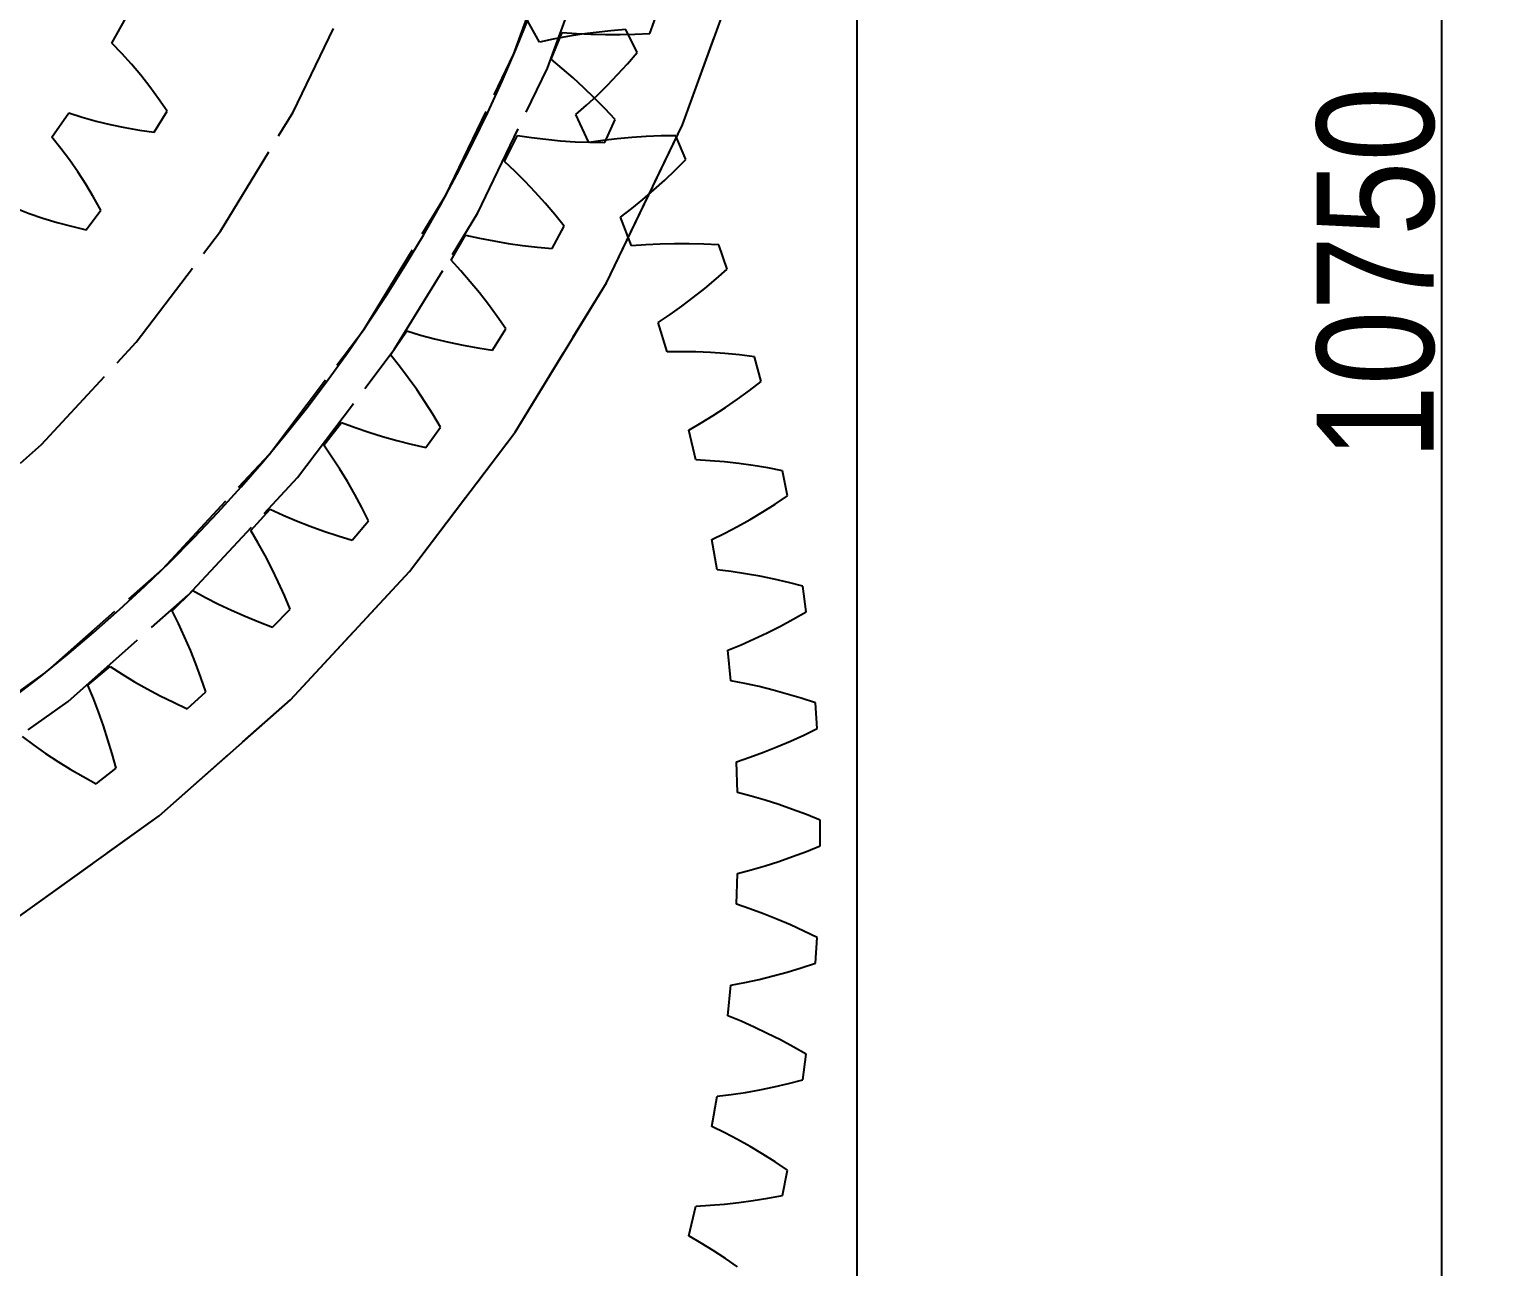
# Model space of a CAD drawing. Header units: millimetres. Extents: x -9 to 221, y -53 to 196.
# Drawn here: x 38.44 to 58.35, y 120.77 to 137.69 of the extents above; entities that cross this region are included whole.
import ezdxf

# ---------------------------------------------------------------- set-up
doc = ezdxf.new("R2010")
doc.units = ezdxf.units.MM
doc.linetypes.add('DASHED', pattern=[1.524, 1.27, -0.254])
for name, color, linetype in [('DIMS', 3, 'CONTINUOUS'), ('HIDDEN', 8, 'DASHED'), ('VISIBLE', 7, 'CONTINUOUS')]:
    doc.layers.add(name, color=color, linetype=linetype)
doc.styles.add('OpenSansCondensed-Light', font='OpenSansCondensed-Light.ttf')
doc.dimstyles.new('EZDXF', dxfattribs={"dimtxt": 0.25, "dimasz": 0.175, "dimexe": 0.375, "dimexo": 0.125, "dimgap": 0.1, "dimtad": 1, "dimlfac": 100, "dimzin": 12, "dimdsep": 46, "dimtxsty": 'OpenSansCondensed-Light', "dimblk": 'ARCHTICK', "dimcen": 2.5, "dimazin": 3, "dimtfac": 0.5, "dimtmove": 2, "dimatfit": 3})

# ---------------------------------------------------------------- blocks, each defined once
blk = doc.blocks.new('_ARCHTICK')
at = {"color": 0, "linetype": 'BYBLOCK', "const_width": 0.15}
blk.add_lwpolyline([(-0.5, -0.5), (0.5, 0.5)], dxfattribs=at)

msp = doc.modelspace()

# ---------------------------------------------------------------- linework, layer by layer
at = {"layer": 'HIDDEN'}
for points in [[(49.75, 187.1), (49.75, 81.6)], [(12.40764, 127.83736), (14.25, 126.64744), (16.20168, 125.64687), (18.24329, 124.8456), (20.35454, 124.25159), (22.51444, 123.87074), (24.70152, 123.70684), (26.89406, 123.76152), (29.07026, 124.03423), (31.20849, 124.52227), (33.2875, 125.22078), (35.28663, 126.12282), (37.18602, 127.21943), (38.96678, 128.49971), (40.61121, 129.95093), (42.10298, 131.55867), (43.42725, 133.30696), (44.57087, 135.17841), (45.52248, 137.15443), (46.2726, 139.21539), (46.81379, 141.34078), (47.14068, 143.50951), (47.25, 145.7)], [(12.40764, 127.83736), (14.25, 126.64744), (16.20168, 125.64687), (18.24329, 124.8456), (20.35454, 124.25159), (22.51444, 123.87074), (24.70152, 123.70684), (26.89406, 123.76152), (29.07026, 124.03423), (31.20849, 124.52227), (33.2875, 125.22078), (35.28663, 126.12282), (37.18602, 127.21943), (38.96678, 128.49971), (40.61121, 129.95093), (42.10298, 131.55867), (43.42725, 133.30696), (44.57087, 135.17841), (45.52248, 137.15443), (46.2726, 139.21539), (46.81379, 141.34078), (47.14068, 143.50951), (47.25, 145.7)], [(12.59526, 131.36043), (14.0859, 130.17169), (15.6875, 129.13726), (17.38413, 128.26745), (19.15894, 127.57089), (20.99429, 127.0545), (22.87193, 126.72343), (24.7732, 126.58094), (26.67921, 126.62848), (28.57102, 126.86555), (30.42982, 127.28981), (32.23715, 127.89704), (33.97503, 128.6812), (35.6262, 129.6345), (37.17424, 130.74747), (38.60378, 132.00905), (39.9006, 133.40669), (41.05182, 134.9265), (42.04599, 136.55339), (42.87323, 138.27118), (43.52533, 140.06281), (43.9958, 141.91046), (44.27996, 143.79576), (44.375, 145.7)], [(12.59526, 131.36043), (14.0859, 130.17169), (15.6875, 129.13726), (17.38413, 128.26745), (19.15894, 127.57089), (20.99429, 127.0545), (22.87193, 126.72343), (24.7732, 126.58094), (26.67921, 126.62848), (28.57102, 126.86555), (30.42982, 127.28981), (32.23715, 127.89704), (33.97503, 128.6812), (35.6262, 129.6345), (37.17424, 130.74747), (38.60378, 132.00905), (39.9006, 133.40669), (41.05182, 134.9265), (42.04599, 136.55339), (42.87323, 138.27118), (43.52533, 140.06281), (43.9958, 141.91046), (44.27996, 143.79576), (44.375, 145.7)], [(12.69951, 128.24333), (14.5, 127.08045), (16.40733, 126.10262), (18.40254, 125.31956), (20.4658, 124.73905), (22.57661, 124.36686), (24.71399, 124.20668), (26.8567, 124.26012), (28.98344, 124.52663), (31.07307, 125.00358), (33.10483, 125.68621), (35.05853, 126.56776), (36.91474, 127.63944), (38.65503, 128.89062), (40.26209, 130.30886), (41.71996, 131.88007), (43.01413, 133.58862), (44.13176, 135.41754), (45.06174, 137.34865), (45.79482, 139.36276), (46.32371, 141.43986), (46.64316, 143.55929), (46.75, 145.7)], [(13.25, 124.91539), (15.37911, 123.82386), (17.60632, 122.94974), (19.9095, 122.30173), (22.26575, 121.88626), (24.65166, 121.70746), (27.04352, 121.76711), (29.41756, 122.06461), (31.75017, 122.59702), (34.01818, 123.35903), (36.19906, 124.34308), (38.27111, 125.53938), (40.21376, 126.93604), (42.00768, 128.5192), (43.63507, 130.2731), (45.07973, 132.18032), (46.32732, 134.2219), (47.36543, 136.37756), (48.18375, 138.62588), (48.77414, 140.94449), (49.13074, 143.31037), (49.25, 145.7)], [(13.25, 124.91539), (15.37911, 123.82386), (17.60632, 122.94974), (19.9095, 122.30173), (22.26575, 121.88626), (24.65166, 121.70746), (27.04352, 121.76711), (29.41756, 122.06461), (31.75017, 122.59702), (34.01818, 123.35903), (36.19906, 124.34308), (38.27111, 125.53938), (40.21376, 126.93604), (42.00768, 128.5192), (43.63507, 130.2731), (45.07973, 132.18032), (46.32732, 134.2219), (47.36543, 136.37756), (48.18375, 138.62588), (48.77414, 140.94449), (49.13074, 143.31037), (49.25, 145.7)], [(13.25, 124.91539), (15.37911, 123.82386), (17.60632, 122.94974), (19.9095, 122.30173), (22.26575, 121.88626), (24.65166, 121.70746), (27.04352, 121.76711), (29.41756, 122.06461), (31.75017, 122.59702), (34.01818, 123.35903), (36.19906, 124.34308), (38.27111, 125.53938), (40.21376, 126.93604), (42.00768, 128.5192), (43.63507, 130.2731), (45.07973, 132.18032), (46.32732, 134.2219), (47.36543, 136.37756), (48.18375, 138.62588), (48.77414, 140.94449), (49.13074, 143.31037), (49.25, 145.7)], [(13.25, 124.91539), (15.37911, 123.82386), (17.60632, 122.94974), (19.9095, 122.30173), (22.26575, 121.88626), (24.65166, 121.70746), (27.04352, 121.76711), (29.41756, 122.06461), (31.75017, 122.59702), (34.01818, 123.35903), (36.19906, 124.34308), (38.27111, 125.53938), (40.21376, 126.93604), (42.00768, 128.5192), (43.63507, 130.2731), (45.07973, 132.18032), (46.32732, 134.2219), (47.36543, 136.37756), (48.18375, 138.62588), (48.77414, 140.94449), (49.13074, 143.31037), (49.25, 145.7)], [(13.25, 124.91539), (15.37911, 123.82386), (17.60632, 122.94974), (19.9095, 122.30173), (22.26575, 121.88626), (24.65166, 121.70746), (27.04352, 121.76711), (29.41756, 122.06461), (31.75017, 122.59702), (34.01818, 123.35903), (36.19906, 124.34308), (38.27111, 125.53938), (40.21376, 126.93604), (42.00768, 128.5192), (43.63507, 130.2731), (45.07973, 132.18032), (46.32732, 134.2219), (47.36543, 136.37756), (48.18375, 138.62588), (48.77414, 140.94449), (49.13074, 143.31037), (49.25, 145.7)], [(38.21342, 128.54775), (38.58744, 128.83694), (38.95501, 129.13429), (39.31596, 129.43965), (39.6701, 129.75288), (40.01727, 130.07382), (40.3573, 130.40231), (40.69003, 130.7382), (41.01529, 131.08132), (41.33292, 131.43152), (41.64278, 131.78861), (41.94471, 132.15243), (42.23857, 132.5228), (42.52421, 132.89955), (42.8015, 133.28248), (43.0703, 133.67142), (43.33049, 134.06617), (43.58193, 134.46655), (43.82451, 134.87237), (44.0581, 135.28342), (44.2826, 135.6995), (44.4979, 136.12042), (44.70389, 136.54598), (44.90047, 136.97596), (45.08755, 137.41016), (45.26504, 137.84837)], [(39.56522, 137.49485), (39.76215, 137.84841)], [(39.56522, 137.49485), (39.76215, 137.84841)], [(45.41025, 137.50878), (45.20852, 137.87691)], [(45.41025, 137.50878), (45.20852, 137.87691)], [(46.92059, 137.62839), (47.03897, 137.95363)], [(46.92059, 137.62839), (47.03897, 137.95363)], [(45.5731, 137.27553), (45.72134, 137.64245)], [(45.5731, 137.27553), (45.72134, 137.64245)], [(45.72134, 137.64245), (45.91665, 137.62691)], [(45.72134, 137.64245), (45.91665, 137.62691)], [(45.99001, 137.61643), (45.79421, 137.58568)], [(45.99001, 137.61643), (45.79421, 137.58568)], [(45.91665, 137.62691), (46.11399, 137.61701)], [(45.91665, 137.62691), (46.11399, 137.61701)], [(46.18811, 137.64241), (45.99001, 137.61643)], [(46.18811, 137.64241), (45.99001, 137.61643)], [(46.11399, 137.61701), (46.31318, 137.61244)], [(46.11399, 137.61701), (46.31318, 137.61244)], [(46.38835, 137.66381), (46.18811, 137.64241)], [(46.38835, 137.66381), (46.18811, 137.64241)], [(46.31318, 137.61244), (46.5141, 137.61293)], [(46.31318, 137.61244), (46.5141, 137.61293)], [(46.59062, 137.6808), (46.38835, 137.66381)], [(46.59062, 137.6808), (46.38835, 137.66381)], [(46.5141, 137.61293), (46.7166, 137.6183)], [(46.5141, 137.61293), (46.7166, 137.6183)], [(46.74914, 137.36711), (46.59062, 137.6808)], [(46.74914, 137.36711), (46.59062, 137.6808)], [(46.7166, 137.6183), (46.92059, 137.62839)], [(46.7166, 137.6183), (46.92059, 137.62839)], [(39.70149, 137.35572), (39.56522, 137.49485)], [(39.70149, 137.35572), (39.56522, 137.49485)], [(45.60088, 137.54991), (45.41025, 137.50878)], [(45.60088, 137.54991), (45.41025, 137.50878)], [(45.79421, 137.58568), (45.60088, 137.54991)], [(45.79421, 137.58568), (45.60088, 137.54991)], [(39.83346, 137.20951), (39.70149, 137.35572)], [(39.83346, 137.20951), (39.70149, 137.35572)], [(45.72438, 137.15104), (45.5731, 137.27553)], [(45.72438, 137.15104), (45.5731, 137.27553)], [(46.47947, 137.06583), (46.61548, 137.21434)], [(46.47947, 137.06583), (46.61548, 137.21434)], [(46.61548, 137.21434), (46.74914, 137.36711)], [(46.61548, 137.21434), (46.74914, 137.36711)], [(39.96142, 137.0569), (39.83346, 137.20951)], [(39.96142, 137.0569), (39.83346, 137.20951)], [(40.08555, 136.89836), (39.96142, 137.0569)], [(40.08555, 136.89836), (39.96142, 137.0569)], [(45.87321, 137.02107), (45.72438, 137.15104)], [(45.87321, 137.02107), (45.72438, 137.15104)], [(46.01968, 136.88599), (45.87321, 137.02107)], [(46.01968, 136.88599), (45.87321, 137.02107)], [(46.34104, 136.92176), (46.47947, 137.06583)], [(46.34104, 136.92176), (46.47947, 137.06583)], [(40.206, 136.73426), (40.08555, 136.89836)], [(40.206, 136.73426), (40.08555, 136.89836)], [(46.16386, 136.74607), (46.01968, 136.88599)], [(46.16386, 136.74607), (46.01968, 136.88599)], [(46.20014, 136.78237), (46.34104, 136.92176)], [(46.20014, 136.78237), (46.34104, 136.92176)], [(40.32283, 136.56489), (40.206, 136.73426)], [(40.32283, 136.56489), (40.206, 136.73426)], [(45.91048, 136.51886), (46.05667, 136.64794)], [(45.91048, 136.51886), (46.05667, 136.64794)], [(46.05667, 136.64794), (46.20014, 136.78237)], [(46.05667, 136.64794), (46.20014, 136.78237)], [(46.3058, 136.60153), (46.16386, 136.74607)], [(46.3058, 136.60153), (46.16386, 136.74607)], [(38.74708, 136.20901), (38.97579, 136.54289)], [(38.74708, 136.20901), (38.97579, 136.54289)], [(38.97579, 136.54289), (39.16108, 136.48292)], [(38.97579, 136.54289), (39.16108, 136.48292)], [(39.16108, 136.48292), (39.35078, 136.42996)], [(39.16108, 136.48292), (39.35078, 136.42996)], [(39.35078, 136.42996), (39.54443, 136.38344)], [(39.35078, 136.42996), (39.54443, 136.38344)], [(40.14596, 136.27922), (40.32283, 136.56489)], [(40.14596, 136.27922), (40.32283, 136.56489)], [(46.08718, 136.13809), (45.91048, 136.51886)], [(46.08718, 136.13809), (45.91048, 136.51886)], [(46.30476, 136.13638), (46.44554, 136.45257)], [(46.30476, 136.13638), (46.44554, 136.45257)], [(46.44554, 136.45257), (46.3058, 136.60153)], [(46.44554, 136.45257), (46.3058, 136.60153)], [(39.54443, 136.38344), (39.74168, 136.34298)], [(39.54443, 136.38344), (39.74168, 136.34298)], [(39.74168, 136.34298), (39.94226, 136.30831)], [(39.74168, 136.34298), (39.94226, 136.30831)], [(39.94226, 136.30831), (40.14596, 136.27922)], [(39.94226, 136.30831), (40.14596, 136.27922)], [(44.93593, 135.87839), (45.10941, 136.23406)], [(44.93593, 135.87839), (45.10941, 136.23406)], [(45.10941, 136.23406), (45.30315, 136.20494)], [(45.10941, 136.23406), (45.30315, 136.20494)], [(46.87222, 136.21946), (46.67283, 136.20677)], [(46.87222, 136.21946), (46.67283, 136.20677)], [(47.07345, 136.22744), (46.87222, 136.21946)], [(47.07345, 136.22744), (46.87222, 136.21946)], [(47.2764, 136.23088), (47.07345, 136.22744)], [(47.2764, 136.23088), (47.07345, 136.22744)], [(47.41361, 135.9073), (47.2764, 136.23088)], [(47.41361, 135.9073), (47.2764, 136.23088)], [(38.86993, 136.0579), (38.74708, 136.20901)], [(38.86993, 136.0579), (38.74708, 136.20901)], [(38.98785, 135.90014), (38.86993, 136.0579)], [(38.98785, 135.90014), (38.86993, 136.0579)], [(45.30315, 136.20494), (45.49932, 136.1813)], [(45.30315, 136.20494), (45.49932, 136.1813)], [(45.49932, 136.1813), (45.69772, 136.16284)], [(45.49932, 136.1813), (45.69772, 136.16284)], [(45.69772, 136.16284), (45.89817, 136.14932)], [(45.69772, 136.16284), (45.89817, 136.14932)], [(45.89817, 136.14932), (46.10056, 136.14055)], [(45.89817, 136.14932), (46.10056, 136.14055)], [(46.28013, 136.16639), (46.08718, 136.13809)], [(46.28013, 136.16639), (46.08718, 136.13809)], [(46.10056, 136.14055), (46.30476, 136.13638)], [(46.10056, 136.14055), (46.30476, 136.13638)], [(46.47542, 136.18917), (46.28013, 136.16639)], [(46.47542, 136.18917), (46.28013, 136.16639)], [(46.67283, 136.20677), (46.47542, 136.18917)], [(46.67283, 136.20677), (46.47542, 136.18917)], [(39.10118, 135.73638), (38.98785, 135.90014)], [(39.10118, 135.73638), (38.98785, 135.90014)], [(45.07816, 135.74364), (44.93593, 135.87839)], [(45.07816, 135.74364), (44.93593, 135.87839)], [(47.27005, 135.76381), (47.41361, 135.9073)], [(47.27005, 135.76381), (47.41361, 135.9073)], [(39.21016, 135.56706), (39.10118, 135.73638)], [(39.21016, 135.56706), (39.10118, 135.73638)], [(45.21756, 135.60361), (45.07816, 135.74364)], [(45.21756, 135.60361), (45.07816, 135.74364)], [(46.97668, 135.49021), (47.12442, 135.62471)], [(46.97668, 135.49021), (47.12442, 135.62471)], [(47.12442, 135.62471), (47.27005, 135.76381)], [(47.12442, 135.62471), (47.27005, 135.76381)], [(39.31495, 135.39254), (39.21016, 135.56706)], [(39.31495, 135.39254), (39.21016, 135.56706)], [(45.35425, 135.45864), (45.21756, 135.60361)], [(45.35425, 135.45864), (45.21756, 135.60361)], [(45.48832, 135.309), (45.35425, 135.45864)], [(45.48832, 135.309), (45.35425, 135.45864)], [(46.82678, 135.36054), (46.97668, 135.49021)], [(46.82678, 135.36054), (46.97668, 135.49021)], [(38.25129, 135.23869), (38.43529, 135.16845)], [(38.25129, 135.23869), (38.43529, 135.16845)], [(39.41565, 135.21311), (39.31495, 135.39254)], [(39.41565, 135.21311), (39.31495, 135.39254)], [(45.61983, 135.15492), (45.48832, 135.309)], [(45.61983, 135.15492), (45.48832, 135.309)], [(46.52017, 135.11697), (46.67465, 135.23599)], [(46.52017, 135.11697), (46.67465, 135.23599)], [(46.67465, 135.23599), (46.82678, 135.36054)], [(46.67465, 135.23599), (46.82678, 135.36054)], [(38.43529, 135.16845), (38.62382, 135.10426)], [(38.43529, 135.16845), (38.62382, 135.10426)], [(38.62382, 135.10426), (38.8165, 135.04577)], [(38.62382, 135.10426), (38.8165, 135.04577)], [(38.8165, 135.04577), (39.01303, 134.99275)], [(38.8165, 135.04577), (39.01303, 134.99275)], [(39.21318, 134.94499), (39.41565, 135.21311)], [(39.21318, 134.94499), (39.41565, 135.21311)], [(45.74884, 134.99657), (45.61983, 135.15492)], [(45.74884, 134.99657), (45.61983, 135.15492)], [(46.67104, 134.72524), (46.52017, 135.11697)], [(46.67104, 134.72524), (46.52017, 135.11697)], [(39.01303, 134.99275), (39.21318, 134.94499)], [(39.01303, 134.99275), (39.21318, 134.94499)], [(44.20286, 134.52909), (44.40072, 134.8718)], [(44.20286, 134.52909), (44.40072, 134.8718)], [(44.40072, 134.8718), (44.59196, 134.82923)], [(44.40072, 134.8718), (44.59196, 134.82923)], [(44.59196, 134.82923), (44.786, 134.79197)], [(44.59196, 134.82923), (44.786, 134.79197)], [(45.58635, 134.69097), (45.74884, 134.99657)], [(45.58635, 134.69097), (45.74884, 134.99657)], [(44.786, 134.79197), (44.98263, 134.75972)], [(44.786, 134.79197), (44.98263, 134.75972)], [(44.98263, 134.75972), (45.18165, 134.73224)], [(44.98263, 134.75972), (45.18165, 134.73224)], [(45.18165, 134.73224), (45.38294, 134.70938)], [(45.18165, 134.73224), (45.38294, 134.70938)], [(45.38294, 134.70938), (45.58635, 134.69097)], [(45.38294, 134.70938), (45.58635, 134.69097)], [(46.86545, 134.74059), (46.67104, 134.72524)], [(46.86545, 134.74059), (46.67104, 134.72524)], [(47.06182, 134.75027), (46.86545, 134.74059)], [(47.06182, 134.75027), (46.86545, 134.74059)], [(47.25998, 134.75465), (47.06182, 134.75027)], [(47.25998, 134.75465), (47.06182, 134.75027)], [(47.45977, 134.754), (47.25998, 134.75465)], [(47.45977, 134.754), (47.25998, 134.75465)], [(47.66108, 134.74852), (47.45977, 134.754)], [(47.66108, 134.74852), (47.45977, 134.754)], [(47.86381, 134.7384), (47.66108, 134.74852)], [(47.86381, 134.7384), (47.66108, 134.74852)], [(47.9791, 134.40637), (47.86381, 134.7384)], [(47.9791, 134.40637), (47.86381, 134.7384)], [(44.33534, 134.38475), (44.20286, 134.52909)], [(44.33534, 134.38475), (44.20286, 134.52909)], [(44.46463, 134.23534), (44.33534, 134.38475)], [(44.46463, 134.23534), (44.33534, 134.38475)], [(44.59088, 134.08119), (44.46463, 134.23534)], [(44.59088, 134.08119), (44.46463, 134.23534)], [(47.67167, 134.14373), (47.82627, 134.27279)], [(47.67167, 134.14373), (47.82627, 134.27279)], [(47.82627, 134.27279), (47.9791, 134.40637)], [(47.82627, 134.27279), (47.9791, 134.40637)], [(44.71418, 133.92256), (44.59088, 134.08119)], [(44.71418, 133.92256), (44.59088, 134.08119)], [(47.51528, 134.01939), (47.67167, 134.14373)], [(47.51528, 134.01939), (47.67167, 134.14373)], [(44.83463, 133.75968), (44.71418, 133.92256)], [(44.83463, 133.75968), (44.71418, 133.92256)], [(47.19695, 133.78592), (47.35706, 133.90002)], [(47.19695, 133.78592), (47.35706, 133.90002)], [(47.35706, 133.90002), (47.51528, 134.01939)], [(47.35706, 133.90002), (47.51528, 134.01939)], [(44.95227, 133.59272), (44.83463, 133.75968)], [(44.95227, 133.59272), (44.83463, 133.75968)], [(47.03487, 133.67748), (47.19695, 133.78592)], [(47.03487, 133.67748), (47.19695, 133.78592)], [(47.15923, 133.27656), (47.03487, 133.67748)], [(47.15923, 133.27656), (47.03487, 133.67748)], [(43.37744, 133.23422), (43.59873, 133.56229)], [(43.37744, 133.23422), (43.59873, 133.56229)], [(43.59873, 133.56229), (43.78654, 133.50648)], [(43.59873, 133.56229), (43.78654, 133.50648)], [(43.78654, 133.50648), (43.97751, 133.45578)], [(43.78654, 133.50648), (43.97751, 133.45578)], [(43.97751, 133.45578), (44.1714, 133.40989)], [(43.97751, 133.45578), (44.1714, 133.40989)], [(44.76886, 133.2992), (44.95227, 133.59272)], [(44.76886, 133.2992), (44.95227, 133.59272)], [(43.49954, 133.08099), (43.37744, 133.23422)], [(43.49954, 133.08099), (43.37744, 133.23422)], [(44.1714, 133.40989), (44.36803, 133.3686)], [(44.1714, 133.40989), (44.36803, 133.3686)], [(44.36803, 133.3686), (44.56723, 133.33175)], [(44.36803, 133.3686), (44.56723, 133.33175)], [(44.56723, 133.33175), (44.76886, 133.2992)], [(44.56723, 133.33175), (44.76886, 133.2992)], [(47.35424, 133.27888), (47.15923, 133.27656)], [(47.35424, 133.27888), (47.15923, 133.27656)], [(47.55081, 133.27543), (47.35424, 133.27888)], [(47.55081, 133.27543), (47.35424, 133.27888)], [(47.74882, 133.26656), (47.55081, 133.27543)], [(47.74882, 133.26656), (47.55081, 133.27543)], [(47.94812, 133.25256), (47.74882, 133.26656)], [(47.94812, 133.25256), (47.74882, 133.26656)], [(48.14861, 133.23365), (47.94812, 133.25256)], [(48.14861, 133.23365), (47.94812, 133.25256)], [(48.35021, 133.21001), (48.14861, 133.23365)], [(48.35021, 133.21001), (48.14861, 133.23365)], [(43.61809, 132.92292), (43.49954, 133.08099)], [(43.61809, 132.92292), (43.49954, 133.08099)], [(48.44307, 132.87103), (48.35021, 133.21001)], [(48.44307, 132.87103), (48.35021, 133.21001)], [(43.73328, 132.76034), (43.61809, 132.92292)], [(43.73328, 132.76034), (43.61809, 132.92292)], [(48.28166, 132.74795), (48.44307, 132.87103)], [(48.28166, 132.74795), (48.44307, 132.87103)], [(43.84522, 132.5935), (43.73328, 132.76034)], [(43.84522, 132.5935), (43.73328, 132.76034)], [(48.11879, 132.6295), (48.28166, 132.74795)], [(48.11879, 132.6295), (48.28166, 132.74795)], [(43.954, 132.42261), (43.84522, 132.5935)], [(43.954, 132.42261), (43.84522, 132.5935)], [(47.7886, 132.40736), (47.95444, 132.51589)], [(47.7886, 132.40736), (47.95444, 132.51589)], [(47.95444, 132.51589), (48.11879, 132.6295)], [(47.95444, 132.51589), (48.11879, 132.6295)], [(42.46372, 132.00008), (42.70735, 132.31191)], [(42.46372, 132.00008), (42.70735, 132.31191)], [(42.70735, 132.31191), (42.89081, 132.24314)], [(42.70735, 132.31191), (42.89081, 132.24314)], [(42.89081, 132.24314), (43.07778, 132.17924)], [(42.89081, 132.24314), (43.07778, 132.17924)], [(43.85627, 131.96784), (44.05971, 132.24785)], [(43.85627, 131.96784), (44.05971, 132.24785)], [(44.05971, 132.24785), (43.954, 132.42261)], [(44.05971, 132.24785), (43.954, 132.42261)], [(47.45226, 132.20683), (47.62123, 132.30421)], [(47.45226, 132.20683), (47.62123, 132.30421)], [(47.62123, 132.30421), (47.7886, 132.40736)], [(47.62123, 132.30421), (47.7886, 132.40736)], [(43.07778, 132.17924), (43.268, 132.11993)], [(43.07778, 132.17924), (43.268, 132.11993)], [(43.268, 132.11993), (43.46126, 132.06503)], [(43.268, 132.11993), (43.46126, 132.06503)], [(43.46126, 132.06503), (43.65741, 132.01437)], [(43.46126, 132.06503), (43.65741, 132.01437)], [(47.54957, 131.79849), (47.45226, 132.20683)], [(47.54957, 131.79849), (47.45226, 132.20683)], [(42.57483, 131.83871), (42.46372, 132.00008)], [(42.57483, 131.83871), (42.46372, 132.00008)], [(42.68207, 131.67275), (42.57483, 131.83871)], [(42.68207, 131.67275), (42.57483, 131.83871)], [(43.65741, 132.01437), (43.85627, 131.96784)], [(43.65741, 132.01437), (43.85627, 131.96784)], [(42.78563, 131.50253), (42.68207, 131.67275)], [(42.78563, 131.50253), (42.68207, 131.67275)], [(47.74429, 131.78779), (47.54957, 131.79849)], [(47.74429, 131.78779), (47.54957, 131.79849)], [(47.9402, 131.77121), (47.74429, 131.78779)], [(47.9402, 131.77121), (47.74429, 131.78779)], [(48.13717, 131.74914), (47.9402, 131.77121)], [(48.13717, 131.74914), (47.9402, 131.77121)], [(48.33509, 131.72186), (48.13717, 131.74914)], [(48.33509, 131.72186), (48.13717, 131.74914)], [(48.53388, 131.6896), (48.33509, 131.72186)], [(48.53388, 131.6896), (48.33509, 131.72186)], [(48.73345, 131.65255), (48.53388, 131.6896)], [(48.73345, 131.65255), (48.53388, 131.6896)], [(48.80345, 131.30812), (48.73345, 131.65255)], [(48.80345, 131.30812), (48.73345, 131.65255)], [(42.88566, 131.32829), (42.78563, 131.50253)], [(42.88566, 131.32829), (42.78563, 131.50253)], [(42.98226, 131.15023), (42.88566, 131.32829)], [(42.98226, 131.15023), (42.88566, 131.32829)], [(48.63419, 131.1961), (48.80345, 131.30812)], [(48.63419, 131.1961), (48.80345, 131.30812)], [(41.46613, 130.83268), (41.73092, 131.12676)], [(41.46613, 130.83268), (41.73092, 131.12676)], [(41.73092, 131.12676), (41.90913, 131.04536)], [(41.73092, 131.12676), (41.90913, 131.04536)], [(41.90913, 131.04536), (42.09119, 130.96857)], [(41.90913, 131.04536), (42.09119, 130.96857)], [(43.07552, 130.96852), (42.98226, 131.15023)], [(43.07552, 130.96852), (42.98226, 131.15023)], [(48.2922, 130.98642), (48.46377, 131.0888)], [(48.2922, 130.98642), (48.46377, 131.0888)], [(48.46377, 131.0888), (48.63419, 131.1961)], [(48.46377, 131.0888), (48.63419, 131.1961)], [(42.09119, 130.96857), (42.27681, 130.89614)], [(42.09119, 130.96857), (42.27681, 130.89614)], [(42.27681, 130.89614), (42.46578, 130.82789)], [(42.27681, 130.89614), (42.46578, 130.82789)], [(42.85304, 130.70338), (43.07552, 130.96852)], [(42.85304, 130.70338), (43.07552, 130.96852)], [(47.94559, 130.79746), (48.11948, 130.8892)], [(47.94559, 130.79746), (48.11948, 130.8892)], [(48.11948, 130.8892), (48.2922, 130.98642)], [(48.11948, 130.8892), (48.2922, 130.98642)], [(41.56571, 130.66395), (41.46613, 130.83268)], [(41.56571, 130.66395), (41.46613, 130.83268)], [(41.66111, 130.49092), (41.56571, 130.66395)], [(41.66111, 130.49092), (41.56571, 130.66395)], [(42.46578, 130.82789), (42.6579, 130.76368)], [(42.46578, 130.82789), (42.6579, 130.76368)], [(42.6579, 130.76368), (42.85304, 130.70338)], [(42.6579, 130.76368), (42.85304, 130.70338)], [(47.7705, 130.71159), (47.94559, 130.79746)], [(47.7705, 130.71159), (47.94559, 130.79746)], [(47.84032, 130.29766), (47.7705, 130.71159)], [(47.84032, 130.29766), (47.7705, 130.71159)], [(41.75255, 130.31389), (41.66111, 130.49092)], [(41.75255, 130.31389), (41.66111, 130.49092)], [(41.84018, 130.13309), (41.75255, 130.31389)], [(41.84018, 130.13309), (41.75255, 130.31389)], [(48.03389, 130.27398), (47.84032, 130.29766)], [(48.03389, 130.27398), (47.84032, 130.29766)], [(48.22825, 130.24435), (48.03389, 130.27398)], [(48.22825, 130.24435), (48.03389, 130.27398)], [(48.42331, 130.20917), (48.22825, 130.24435)], [(48.42331, 130.20917), (48.22825, 130.24435)], [(41.92412, 129.94873), (41.84018, 130.13309)], [(41.92412, 129.94873), (41.84018, 130.13309)], [(48.61896, 130.16873), (48.42331, 130.20917)], [(48.61896, 130.16873), (48.42331, 130.20917)], [(48.81515, 130.12327), (48.61896, 130.16873)], [(48.81515, 130.12327), (48.61896, 130.16873)], [(49.0118, 130.07297), (48.81515, 130.12327)], [(49.0118, 130.07297), (48.81515, 130.12327)], [(49.05865, 129.72463), (49.0118, 130.07297)], [(49.05865, 129.72463), (49.0118, 130.07297)], [(40.38953, 129.73772), (40.6742, 130.01261)], [(40.38953, 129.73772), (40.6742, 130.01261)], [(40.6742, 130.01261), (40.8463, 129.91898)], [(40.6742, 130.01261), (40.8463, 129.91898)], [(40.8463, 129.91898), (41.02255, 129.82967)], [(40.8463, 129.91898), (41.02255, 129.82967)], [(42.00448, 129.76096), (41.92412, 129.94873)], [(42.00448, 129.76096), (41.92412, 129.94873)], [(40.47711, 129.56245), (40.38953, 129.73772)], [(40.47711, 129.56245), (40.38953, 129.73772)], [(41.02255, 129.82967), (41.20267, 129.74447)], [(41.02255, 129.82967), (41.20267, 129.74447)], [(41.20267, 129.74447), (41.38641, 129.66321)], [(41.20267, 129.74447), (41.38641, 129.66321)], [(41.38641, 129.66321), (41.57359, 129.58575)], [(41.38641, 129.66321), (41.57359, 129.58575)], [(41.76405, 129.51199), (42.00448, 129.76096)], [(41.76405, 129.51199), (42.00448, 129.76096)], [(48.88227, 129.62417), (49.05865, 129.72463)], [(48.88227, 129.62417), (49.05865, 129.72463)], [(40.5602, 129.38319), (40.47711, 129.56245)], [(40.5602, 129.38319), (40.47711, 129.56245)], [(41.57359, 129.58575), (41.76405, 129.51199)], [(41.57359, 129.58575), (41.76405, 129.51199)], [(48.52705, 129.43779), (48.70507, 129.52849)], [(48.52705, 129.43779), (48.70507, 129.52849)], [(48.70507, 129.52849), (48.88227, 129.62417)], [(48.70507, 129.52849), (48.88227, 129.62417)], [(40.63907, 129.20021), (40.5602, 129.38319)], [(40.63907, 129.20021), (40.5602, 129.38319)], [(47.98815, 129.19843), (48.16859, 129.27241)], [(47.98815, 129.19843), (48.16859, 129.27241)], [(48.16859, 129.27241), (48.34822, 129.35233)], [(48.16859, 129.27241), (48.34822, 129.35233)], [(48.34822, 129.35233), (48.52705, 129.43779)], [(48.34822, 129.35233), (48.52705, 129.43779)], [(40.71387, 129.01374), (40.63907, 129.20021)], [(40.71387, 129.01374), (40.63907, 129.20021)], [(48.03017, 128.78076), (47.98815, 129.19843)], [(48.03017, 128.78076), (47.98815, 129.19843)], [(39.23918, 128.72052), (39.54233, 128.97489)], [(39.23918, 128.72052), (39.54233, 128.97489)], [(39.54233, 128.97489), (39.70748, 128.86948)], [(39.54233, 128.97489), (39.70748, 128.86948)], [(39.70748, 128.86948), (39.87707, 128.7681)], [(39.70748, 128.86948), (39.87707, 128.7681)], [(40.78475, 128.82397), (40.71387, 129.01374)], [(40.78475, 128.82397), (40.71387, 129.01374)], [(39.31431, 128.53957), (39.23918, 128.72052)], [(39.31431, 128.53957), (39.23918, 128.72052)], [(39.87707, 128.7681), (40.05081, 128.67054)], [(39.87707, 128.7681), (40.05081, 128.67054)], [(40.05081, 128.67054), (40.22843, 128.57665)], [(40.05081, 128.67054), (40.22843, 128.57665)], [(40.85182, 128.63105), (40.78475, 128.82397)], [(40.85182, 128.63105), (40.78475, 128.82397)], [(48.22173, 128.7442), (48.03017, 128.78076)], [(48.22173, 128.7442), (48.03017, 128.78076)], [(48.41368, 128.70166), (48.22173, 128.7442)], [(48.41368, 128.70166), (48.22173, 128.7442)], [(48.60594, 128.65353), (48.41368, 128.70166)], [(48.60594, 128.65353), (48.41368, 128.70166)], [(48.79846, 128.60011), (48.60594, 128.65353)], [(48.79846, 128.60011), (48.60594, 128.65353)], [(39.38471, 128.35495), (39.31431, 128.53957)], [(39.38471, 128.35495), (39.31431, 128.53957)], [(40.22843, 128.57665), (40.40976, 128.48632)], [(40.22843, 128.57665), (40.40976, 128.48632)], [(40.40976, 128.48632), (40.59461, 128.39946)], [(40.40976, 128.48632), (40.59461, 128.39946)], [(40.59461, 128.39946), (40.85182, 128.63105)], [(40.59461, 128.39946), (40.85182, 128.63105)], [(48.99118, 128.54165), (48.79846, 128.60011)], [(48.99118, 128.54165), (48.79846, 128.60011)], [(49.18403, 128.47832), (48.99118, 128.54165)], [(49.18403, 128.47832), (48.99118, 128.54165)], [(49.2075, 128.12764), (49.18403, 128.47832)], [(49.2075, 128.12764), (49.18403, 128.47832)], [(39.45061, 128.16692), (39.38471, 128.35495)], [(39.45061, 128.16692), (39.38471, 128.35495)], [(39.51223, 127.97568), (39.45061, 128.16692)], [(39.51223, 127.97568), (39.45061, 128.16692)], [(49.02481, 128.03918), (49.2075, 128.12764)], [(49.02481, 128.03918), (49.2075, 128.12764)], [(38.34083, 128.01865), (38.49822, 127.90197)], [(38.34083, 128.01865), (38.49822, 127.90197)], [(38.49822, 127.90197), (38.66033, 127.78901)], [(38.49822, 127.90197), (38.66033, 127.78901)], [(39.5697, 127.78143), (39.51223, 127.97568)], [(39.5697, 127.78143), (39.51223, 127.97568)], [(48.47379, 127.80362), (48.65793, 127.87694)], [(48.47379, 127.80362), (48.65793, 127.87694)], [(48.65793, 127.87694), (48.84161, 127.95554)], [(48.65793, 127.87694), (48.84161, 127.95554)], [(48.84161, 127.95554), (49.02481, 128.03918)], [(48.84161, 127.95554), (49.02481, 128.03918)], [(38.66033, 127.78901), (38.82684, 127.67957)], [(38.66033, 127.78901), (38.82684, 127.67957)], [(38.82684, 127.67957), (38.99748, 127.57352)], [(38.82684, 127.67957), (38.99748, 127.57352)], [(39.62314, 127.58431), (39.5697, 127.78143)], [(39.62314, 127.58431), (39.5697, 127.78143)], [(48.10425, 127.6741), (48.28922, 127.73587)], [(48.10425, 127.6741), (48.28922, 127.73587)], [(48.11828, 127.25457), (48.10425, 127.6741)], [(48.11828, 127.25457), (48.10425, 127.6741)], [(48.28922, 127.73587), (48.47379, 127.80362)], [(48.28922, 127.73587), (48.47379, 127.80362)], [(38.99748, 127.57352), (39.17206, 127.47076)], [(38.99748, 127.57352), (39.17206, 127.47076)], [(39.17206, 127.47076), (39.3504, 127.37122)], [(39.17206, 127.47076), (39.3504, 127.37122)], [(39.3504, 127.37122), (39.62314, 127.58431)], [(39.3504, 127.37122), (39.62314, 127.58431)], [(48.30696, 127.20529), (48.11828, 127.25457)], [(48.30696, 127.20529), (48.11828, 127.25457)], [(48.49564, 127.15002), (48.30696, 127.20529)], [(48.49564, 127.15002), (48.30696, 127.20529)], [(48.68427, 127.08916), (48.49564, 127.15002)], [(48.68427, 127.08916), (48.49564, 127.15002)], [(48.87279, 127.023), (48.68427, 127.08916)], [(48.87279, 127.023), (48.68427, 127.08916)], [(49.06117, 126.9518), (48.87279, 127.023)], [(49.06117, 126.9518), (48.87279, 127.023)], [(49.24936, 126.87573), (49.06117, 126.9518)], [(49.24936, 126.87573), (49.06117, 126.9518)], [(49.24936, 126.52427), (49.24936, 126.87573)], [(49.24936, 126.52427), (49.24936, 126.87573)], [(49.06117, 126.4482), (49.24936, 126.52427)], [(49.06117, 126.4482), (49.24936, 126.52427)], [(48.49564, 126.24998), (48.68427, 126.31084)], [(48.49564, 126.24998), (48.68427, 126.31084)], [(48.68427, 126.31084), (48.87279, 126.377)], [(48.68427, 126.31084), (48.87279, 126.377)], [(48.87279, 126.377), (49.06117, 126.4482)], [(48.87279, 126.377), (49.06117, 126.4482)], [(48.10425, 125.7259), (48.11828, 126.14543)], [(48.10425, 125.7259), (48.11828, 126.14543)], [(48.11828, 126.14543), (48.30696, 126.19471)], [(48.11828, 126.14543), (48.30696, 126.19471)], [(48.30696, 126.19471), (48.49564, 126.24998)], [(48.30696, 126.19471), (48.49564, 126.24998)], [(48.28922, 125.66413), (48.10425, 125.7259)], [(48.28922, 125.66413), (48.10425, 125.7259)], [(48.47379, 125.59638), (48.28922, 125.66413)], [(48.47379, 125.59638), (48.28922, 125.66413)], [(48.65793, 125.52306), (48.47379, 125.59638)], [(48.65793, 125.52306), (48.47379, 125.59638)], [(48.84161, 125.44446), (48.65793, 125.52306)], [(48.84161, 125.44446), (48.65793, 125.52306)], [(49.02481, 125.36082), (48.84161, 125.44446)], [(49.02481, 125.36082), (48.84161, 125.44446)], [(49.2075, 125.27236), (49.02481, 125.36082)], [(49.2075, 125.27236), (49.02481, 125.36082)], [(49.18403, 124.92168), (49.2075, 125.27236)], [(49.18403, 124.92168), (49.2075, 125.27236)], [(48.99118, 124.85835), (49.18403, 124.92168)], [(48.99118, 124.85835), (49.18403, 124.92168)], [(48.22173, 124.6558), (48.41368, 124.69834)], [(48.22173, 124.6558), (48.41368, 124.69834)], [(48.41368, 124.69834), (48.60594, 124.74647)], [(48.41368, 124.69834), (48.60594, 124.74647)], [(48.60594, 124.74647), (48.79846, 124.79989)], [(48.60594, 124.74647), (48.79846, 124.79989)], [(48.79846, 124.79989), (48.99118, 124.85835)], [(48.79846, 124.79989), (48.99118, 124.85835)], [(47.98815, 124.20157), (48.03017, 124.61924)], [(47.98815, 124.20157), (48.03017, 124.61924)], [(48.03017, 124.61924), (48.22173, 124.6558)], [(48.03017, 124.61924), (48.22173, 124.6558)], [(48.16859, 124.12759), (47.98815, 124.20157)], [(48.16859, 124.12759), (47.98815, 124.20157)], [(48.34822, 124.04767), (48.16859, 124.12759)], [(48.34822, 124.04767), (48.16859, 124.12759)], [(48.52705, 123.96221), (48.34822, 124.04767)], [(48.52705, 123.96221), (48.34822, 124.04767)], [(48.70507, 123.87151), (48.52705, 123.96221)], [(48.70507, 123.87151), (48.52705, 123.96221)], [(48.88227, 123.77583), (48.70507, 123.87151)], [(48.88227, 123.77583), (48.70507, 123.87151)], [(49.05865, 123.67537), (48.88227, 123.77583)], [(49.05865, 123.67537), (48.88227, 123.77583)], [(49.0118, 123.32703), (49.05865, 123.67537)], [(49.0118, 123.32703), (49.05865, 123.67537)], [(48.61896, 123.23127), (48.81515, 123.27673)], [(48.61896, 123.23127), (48.81515, 123.27673)], [(48.81515, 123.27673), (49.0118, 123.32703)], [(48.81515, 123.27673), (49.0118, 123.32703)], [(47.7705, 122.68841), (47.84032, 123.10234)], [(47.7705, 122.68841), (47.84032, 123.10234)], [(47.84032, 123.10234), (48.03389, 123.12602)], [(47.84032, 123.10234), (48.03389, 123.12602)], [(48.03389, 123.12602), (48.22825, 123.15565)], [(48.03389, 123.12602), (48.22825, 123.15565)], [(48.22825, 123.15565), (48.42331, 123.19083)], [(48.22825, 123.15565), (48.42331, 123.19083)], [(48.42331, 123.19083), (48.61896, 123.23127)], [(48.42331, 123.19083), (48.61896, 123.23127)], [(47.94559, 122.60254), (47.7705, 122.68841)], [(47.94559, 122.60254), (47.7705, 122.68841)], [(48.11948, 122.5108), (47.94559, 122.60254)], [(48.11948, 122.5108), (47.94559, 122.60254)], [(48.2922, 122.41358), (48.11948, 122.5108)], [(48.2922, 122.41358), (48.11948, 122.5108)], [(48.46377, 122.3112), (48.2922, 122.41358)], [(48.46377, 122.3112), (48.2922, 122.41358)], [(48.63419, 122.2039), (48.46377, 122.3112)], [(48.63419, 122.2039), (48.46377, 122.3112)], [(48.80345, 122.09188), (48.63419, 122.2039)], [(48.80345, 122.09188), (48.63419, 122.2039)], [(48.73345, 121.74745), (48.80345, 122.09188)], [(48.73345, 121.74745), (48.80345, 122.09188)], [(48.33509, 121.67814), (48.53388, 121.7104)], [(48.33509, 121.67814), (48.53388, 121.7104)], [(48.53388, 121.7104), (48.73345, 121.74745)], [(48.53388, 121.7104), (48.73345, 121.74745)], [(47.45226, 121.19317), (47.54957, 121.60151)], [(47.45226, 121.19317), (47.54957, 121.60151)], [(47.54957, 121.60151), (47.74429, 121.61221)], [(47.54957, 121.60151), (47.74429, 121.61221)], [(47.74429, 121.61221), (47.9402, 121.62879)], [(47.74429, 121.61221), (47.9402, 121.62879)], [(47.9402, 121.62879), (48.13717, 121.65086)], [(47.9402, 121.62879), (48.13717, 121.65086)], [(48.13717, 121.65086), (48.33509, 121.67814)], [(48.13717, 121.65086), (48.33509, 121.67814)], [(47.62123, 121.09579), (47.45226, 121.19317)], [(47.62123, 121.09579), (47.45226, 121.19317)], [(47.7886, 120.99264), (47.62123, 121.09579)], [(47.7886, 120.99264), (47.62123, 121.09579)], [(47.95444, 120.88411), (47.7886, 120.99264)], [(47.95444, 120.88411), (47.7886, 120.99264)], [(48.11879, 120.7705), (47.95444, 120.88411)], [(48.11879, 120.7705), (47.95444, 120.88411)]]:
    msp.add_lwpolyline(points, dxfattribs=at)
at = {"layer": 'VISIBLE'}
for points in [[(49.75, 187.1), (49.75, 81.6)], [(13.25, 124.91539), (15.37911, 123.82386), (17.60632, 122.94974), (19.9095, 122.30173), (22.26575, 121.88626), (24.65166, 121.70746), (27.04352, 121.76711), (29.41756, 122.06461), (31.75017, 122.59702), (34.01818, 123.35903), (36.19906, 124.34308), (38.27111, 125.53938), (40.21376, 126.93604), (42.00768, 128.5192), (43.63507, 130.2731), (45.07973, 132.18032), (46.32732, 134.2219), (47.36543, 136.37756), (48.18375, 138.62588), (48.77414, 140.94449), (49.13074, 143.31037), (49.25, 145.7)]]:
    msp.add_lwpolyline(points, dxfattribs=at)

# ---------------------------------------------------------------- dimensions: what is measured, and where the dimension line sits
at = {"layer": 'DIMS'}
msp.add_linear_dim(base=(57.75, 80.6), p1=(49.75, 80.6), p2=(49.75, 188.1), angle=90, dimstyle='EZDXF', override={"dimtxt": 1.6, "dimasz": 1, "dimexe": 0.6, "dimexo": 0.5, "dimdec": 2}, dxfattribs=at).render()

doc.saveas('drawing.dxf')
